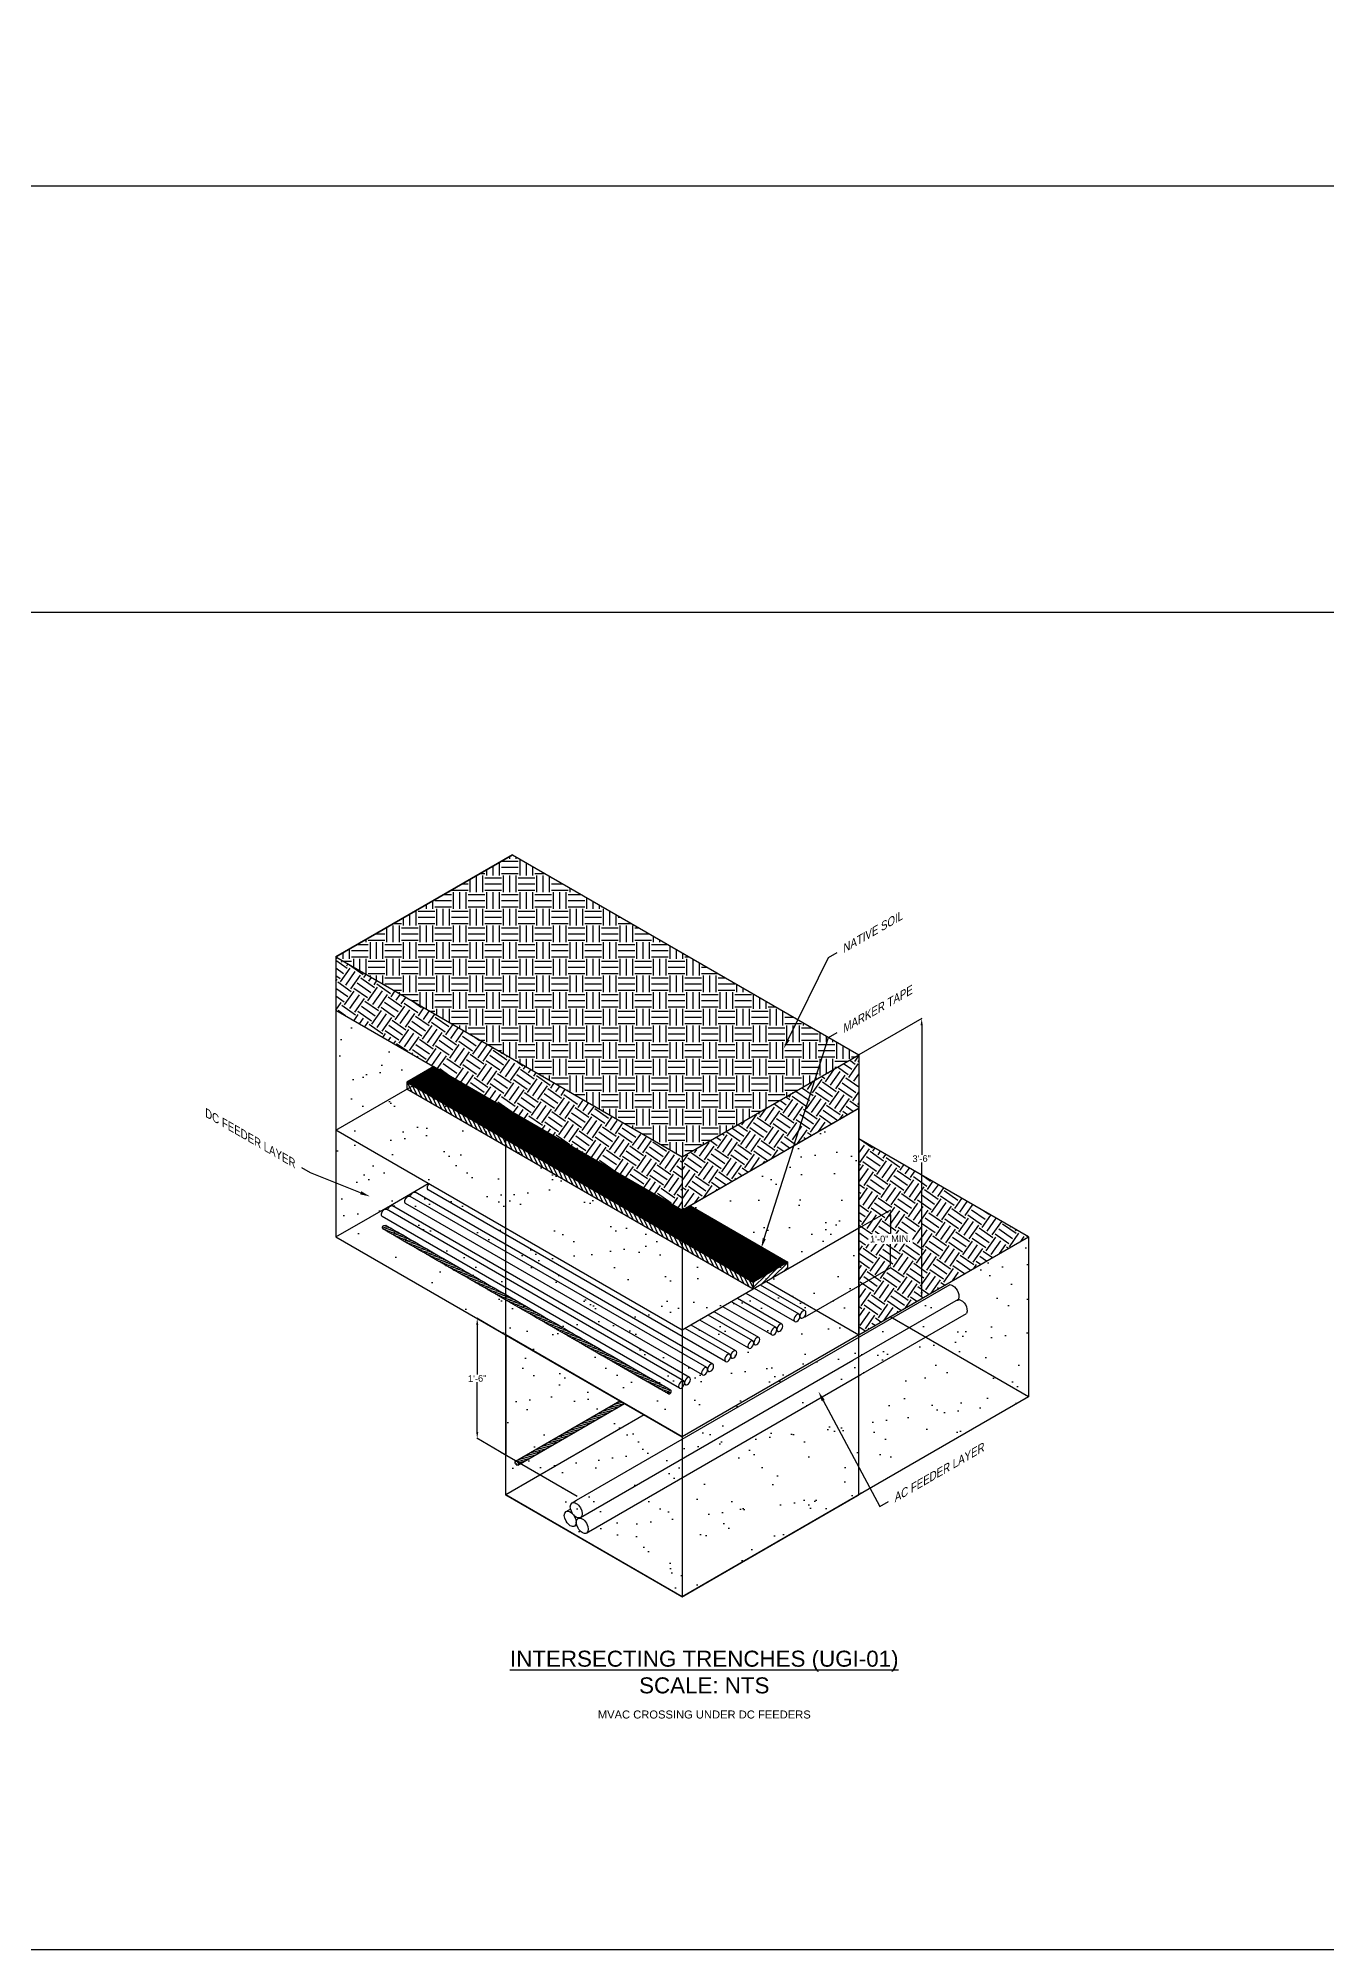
# Model space of a CAD drawing. Header units: feet. Extents: x -1012 to 2720, y -48 to 612.
# Drawn here: x 880 to 1073.4, y 66.3 to 353 of the extents above; entities that cross this region are included whole.
import ezdxf
from ezdxf import colors
from ezdxf.entities.mleader import LeaderData, LeaderLine
from ezdxf.math import Vec2, Vec3

# ---------------------------------------------------------------- set-up
doc = ezdxf.new("R2010")
doc.units = ezdxf.units.FT
doc.header["$MEASUREMENT"] = 0
for name, color, linetype in [('E-CABL-ACMV', 1, 'AC_CABLE'), ('E-CABL-HARN-CBHR', 2, 'Continuous'), ('E-CABL-UG2', 142, 'GROUND_WIRE_G2'), ('E-MRKR-TREN', 6, 'Continuous'), ('E-TREN', 3, 'Continuous'), ('E-TREN-HATCH', 254, 'Continuous'), ('G-ANNO-TEXT', 1, 'Continuous'), ('G-DIMS', 7, 'Continuous'), ('text', 1, 'Continuous')]:
    doc.layers.add(name, color=color, linetype=linetype)
doc.styles.add('NEI-A', font='arial.ttf')
doc.styles.get("Standard").update_dxf_attribs({"font": 'arial.ttf'})
doc.linetypes.add('AC_CABLE', pattern='A,1,-0.2,["AC",Standard,S=0.1,R=0,X=-0.1,Y=-0.05],-0.2', length=1.4)
doc.linetypes.add('GROUND_WIRE_G2', pattern='A,1,-0.2,["G2",Standard,S=0.1,R=0,X=-0.1,Y=-0.05],-0.2', length=1.4)
doc.dimstyles.new('NEI-A', dxfattribs={"dimtxt": 0.1, "dimasz": 0.125, "dimexe": 0.0625, "dimexo": 0.0625, "dimgap": 0.0625, "dimtad": 0, "dimtih": 1, "dimtoh": 1, "dimdec": 4, "dimzin": 3, "dimdsep": 46, "dimlunit": 4, "dimtxsty": 'NEI-A', "dimcen": 0, "dimadec": 0, "dimazin": 0, "dimtfac": 0.75, "dimtdec": 4, "dimtofl": 0, "dimtmove": 0, "dimatfit": 3, "dimfxl": 1, "dimfrac": 1, "dimtolj": 1, "dimtzin": 0, "dimarcsym": 0})
pattern_1 = [(55, (-6082890.4384, -2152382.2914), (-0.6139390198, 3.4818212016), [2.5, -2.5]), (55, (-6082891.2064, -2152381.7537), (-0.6139390198, 3.4818212016), [2.5, -2.5]), (55, (-6082891.9743, -2152381.216), (-0.6139390198, 3.4818212016), [2.5, -2.5]), (145, (-6082892.051, -2152380.7807), (-3.4818212016, -0.6139390198), [2.5, -2.5]), (145, (-6082891.5133, -2152380.0127), (-3.4818212016, -0.6139390198), [2.5, -2.5]), (145, (-6082890.9756, -2152379.2448), (-3.4818212016, -0.6139390198), [2.5, -2.5])]
pattern_2 = [(37.5, (-6082890.4384, -2152382.2914), (-0.2519734324, 7.707295076), [0, -6.08, 0, -6.8, 0, -6.5]), (7.5, (-6082890.438, -2152382.291), (7.079106821, 11.288584261), [0, -3.28, 0, -5.48, 0, -2.1]), (327.5, (-6082895.3584, -2152382.2914), (12.456567447, 0.022636214), [0, -2, 0, -7.2, 0, -9.4]), (317.5, (-6082895.358, -2152382.291), (12.024506418, 3.51070226), [0, -1, 0, -4.72, 0, -5.4])]

# ---------------------------------------------------------------- blocks, each defined once
blk = doc.blocks.new('*D53')
at = {"layer": 'Defpoints', "color": 0, "transparency": 16777216}
for p in [(950.2, 158.5), (945.91, 142.97), (950.2, 140.5)]:
    blk.add_point(p, dxfattribs=at)
at = {"layer": 'text', "color": 0, "lineweight": -2, "transparency": 16777216}
for p, q in [((950.13, 158.54), (945.85, 161.01)), ((945.91, 159.97), (945.91, 152.55)), ((945.91, 143.97), (945.91, 151.4)), ((950.13, 140.54), (945.85, 143.01))]:
    blk.add_line(p, q, dxfattribs=at)
at = {"layer": 'text', "color": 0, "transparency": 16777216}
for points in [[(945.75, 159.97), (946.08, 159.97), (945.91, 160.97)], [(945.75, 143.97), (946.08, 143.97), (945.91, 142.97)]]:
    blk.add_solid(points, dxfattribs=at)
at = {"layer": 'text', "color": 0, "transparency": 16777216, "insert": (945.91, 151.97), "char_height": 1, "attachment_point": 5, "rotation": 1, "style": 'NEI-A'}
blk.add_mtext('\\A1;1\'-6"', dxfattribs=at)
blk = doc.blocks.new('*D54')
at = {"layer": 'Defpoints', "color": 0, "transparency": 16777216}
for p in [(1007.91, 177.24), (1003.02, 174.42), (995.07, 161.17)]:
    blk.add_point(p, dxfattribs=at)
at = {"layer": 'text', "color": 0, "lineweight": -2, "transparency": 16777216}
for p, q in [((1003.08, 174.46), (1007.97, 177.28)), ((1007.91, 176.24), (1007.91, 173.48)), ((1007.91, 169.58), (1007.91, 172.34)), ((995.13, 161.21), (1007.97, 168.62))]:
    blk.add_line(p, q, dxfattribs=at)
at = {"layer": 'text', "color": 0, "transparency": 16777216}
for points in [[(1007.74, 176.24), (1008.07, 176.24), (1007.91, 177.24)], [(1007.74, 169.58), (1008.07, 169.58), (1007.91, 168.58)]]:
    blk.add_solid(points, dxfattribs=at)
at = {"layer": 'text', "color": 0, "transparency": 16777216, "insert": (1007.91, 172.91), "char_height": 1, "attachment_point": 5, "rotation": 1, "style": 'NEI-A', "bg_fill": 3, "box_fill_scale": 1.25, "bg_fill_color": 256, "bg_fill_true_color": 13158600, "bg_fill_transparency": 0}
blk.add_mtext('\\A1;1\'-0" MIN.', dxfattribs=at)
blk = doc.blocks.new('*D55')
at = {"layer": 'Defpoints', "color": 0, "transparency": 16777216}
for p in [(1003.16, 200.5), (1012.6, 163.95), (1003.16, 158.5)]:
    blk.add_point(p, dxfattribs=at)
at = {"layer": 'text', "color": 0, "lineweight": -2, "transparency": 16777216}
for p, q in [((1003.22, 200.54), (1012.66, 205.99)), ((1012.6, 204.95), (1012.6, 185.53)), ((1012.6, 164.95), (1012.6, 184.38)), ((1003.22, 158.54), (1012.66, 163.99))]:
    blk.add_line(p, q, dxfattribs=at)
at = {"layer": 'text', "color": 0, "transparency": 16777216}
for points in [[(1012.43, 204.95), (1012.76, 204.95), (1012.6, 205.95)], [(1012.43, 164.95), (1012.76, 164.95), (1012.6, 163.95)]]:
    blk.add_solid(points, dxfattribs=at)
at = {"layer": 'text', "color": 0, "transparency": 16777216, "insert": (1012.6, 184.95), "char_height": 1, "attachment_point": 5, "rotation": 1, "style": 'NEI-A'}
blk.add_mtext('\\A1;3\'-6"', dxfattribs=at)

msp = doc.modelspace()

# ---------------------------------------------------------------- hatches: boundary and pattern name
at = {"layer": 'E-CABL-UG2', "linetype": 'Continuous'}
h = msp.add_hatch(dxfattribs=at)
h.set_pattern_fill('ANSI31', color=256, scale=2, angle=150)
h.set_pattern_definition([(195, (-6083452.48603, -2152367.5386), (0.064704761276, -0.241481456572), [])])
edge = h.paths.add_edge_path()
edge.add_spline(control_points=[(950.19595, 164.5537), (940.19444, 170.33505), (932.28833, 174.9077)], knot_values=[4.141592654, 4.141592654, 4.141592654, 4.615716579, 4.615716579, 4.615716579], weights=[1, 1, 1], degree=2, periodic=0)
edge.add_spline(control_points=[(932.28833, 174.9077), (931.91478, 174.99061), (931.76968, 174.83511)], knot_values=[2.570796327, 2.570796327, 2.570796327, 4.141592654, 4.141592654, 4.141592654], weights=[1, 0.707106781, 1], degree=2, periodic=0)
edge.add_spline(control_points=[(931.76968, 174.83511), (931.60356, 174.63818), (931.79449, 174.38314)], knot_values=[1, 1, 1, 2.570796327, 2.570796327, 2.570796327], weights=[1, 0.707106781, 1], degree=2, periodic=0)
edge.add_spline(control_points=[(931.79449, 174.38314), (939.92456, 169.68882), (950.19595, 163.75556)], knot_values=[0.516798508, 0.516798508, 0.516798508, 1, 1, 1], weights=[1, 1, 1], degree=2, periodic=0)
edge.add_line((950.19595, 163.75556), (950.19595, 164.5537))
edge = h.paths.add_edge_path()
edge.add_spline(control_points=[(957.02819, 160.60463), (953.49788, 162.64504), (950.19595, 164.5537)], knot_values=[4.615716579, 4.615716579, 4.615716579, 4.772245034, 4.772245034, 4.772245034], weights=[1, 1, 1], degree=2, periodic=0)
edge.add_line((950.19595, 164.5537), (950.19595, 163.75556))
edge.add_spline(control_points=[(950.19595, 163.75556), (961.18145, 157.40981), (974.61637, 149.64688)], knot_values=[0.000003385, 0.000003385, 0.000003385, 0.516798508, 0.516798508, 0.516798508], weights=[1, 1, 1], degree=2, periodic=0)
edge.add_spline(control_points=[(974.61637, 149.64688), (974.61643, 149.64685), (974.61648, 149.64682)], knot_values=[0.000001323, 0.000001323, 0.000001323, 0.000003385, 0.000003385, 0.000003385], weights=[1, 1, 1], degree=2, periodic=0)
edge.add_ellipse((974.78836, 149.94437), major_axis=(-0.17181, -0.29759), ratio=0.577350269, start_angle=0, end_angle=359.97705, ccw=False)
edge.add_spline(control_points=[(974.96018, 150.24196), (965.35838, 155.79005), (957.02819, 160.60463)], knot_values=[4.772245034, 4.772245034, 4.772245034, 5.141592654, 5.141592654, 5.141592654], weights=[1, 1, 1], degree=2, periodic=0)
h = msp.add_hatch(dxfattribs=at)
h.set_pattern_fill('ANSI31', color=256, scale=2, angle=150)
h.set_pattern_definition([(195, (-6082798.22066, -2152442.58236), (0.064704761276, -0.241481456572), [])])
edge = h.paths.add_edge_path()
edge.add_ellipse((951.83434, 139.27535), major_axis=(0.17181, -0.29759), ratio=0.577350269, start_angle=0, end_angle=360)
edge.add_line((952.00616, 138.97776), (968.00941, 148.21724))
edge.add_line((968.00941, 148.21724), (967.32215, 148.61403))
edge.add_line((967.32215, 148.61403), (951.66253, 139.57294))
at = {"layer": 'E-MRKR-TREN', "linetype": 'Continuous'}
h = msp.add_hatch(dxfattribs=at)
h.set_pattern_fill('ANSI31', color=256)
h.set_pattern_definition([(45, (-6082890.43841, -2152395.73142), (-0.0883883476483, 0.0883883476483), [])])
h.paths.add_polyline_path([(939.38452, 198.74383), (935.35574, 196.41781), (977.35797, 172.16781), (982.55413, 175.16781), (977.89645, 177.8524), (976.67555, 177.21385)])
h.paths.add_polyline_path([(982.55413, 175.16781), (977.35797, 172.16781), (987.31727, 166.41781), (992.51342, 169.41781)])
at = {"layer": 'E-MRKR-TREN'}
h = msp.add_hatch(dxfattribs=at)
h.set_pattern_fill('ANSI31', color=256, scale=4, angle=70)
h.set_pattern_definition([(115, (-6082890.4384, -2152395.7314), (-0.45315389352, -0.21130913087), [])])
h.paths.add_polyline_path([(987.31727, 165.41781), (987.31727, 166.41781), (935.35574, 196.41781), (935.35574, 195.41781)])
h = msp.add_hatch(dxfattribs=at)
h.set_pattern_fill('ANSI31', color=256, scale=4)
h.set_pattern_definition([(45, (-6082890.4384, -2152395.7314), (-0.353553390593, 0.353553390593), [])])
h.paths.add_polyline_path([(987.31727, 166.41781), (987.31727, 165.41781), (992.51342, 168.41781), (992.51342, 169.41781)])
at = {"layer": 'E-TREN-HATCH', "linetype": 'Continuous'}
h = msp.add_hatch(dxfattribs=at)
h.set_pattern_fill('EARTH', color=256, scale=10)
h.set_pattern_definition([(0, (-6082890.4384, -2152382.2914), (2.5, 2.5), [2.5, -2.5]), (0, (-6082890.4384, -2152381.354), (2.5, 2.5), [2.5, -2.5]), (0, (-6082890.4384, -2152380.4164), (2.5, 2.5), [2.5, -2.5]), (90, (-6082890.126, -2152380.104), (-2.5, 2.5), [2.5, -2.5]), (90, (-6082889.1884, -2152380.104), (-2.5, 2.5), [2.5, -2.5]), (90, (-6082888.251, -2152380.104), (-2.5, 2.5), [2.5, -2.5])])
h.paths.add_polyline_path([(951.19361, 230.50185), (924.71402, 215.21385), (976.67555, 185.21385), (1003.15514, 200.50185)])
h = msp.add_hatch(dxfattribs=at)
h.set_pattern_fill('EARTH', color=256, scale=10, angle=55)
h.set_pattern_definition(pattern_1)
h.paths.add_polyline_path([(924.71402, 207.21385), (976.67555, 177.21385), (976.67555, 185.00185), (924.71402, 215.21385)])
h = msp.add_hatch(dxfattribs=at)
h.set_pattern_fill('AR-SAND', color=252, scale=4)
h.set_pattern_definition(pattern_2)
h.paths.add_polyline_path([(924.71402, 207.21385), (924.71402, 173.21385), (950.19595, 158.50185), (950.19595, 192.50185)])
h = msp.add_hatch(dxfattribs=at)
h.set_pattern_fill('AR-SAND', color=252, scale=4)
h.set_pattern_definition([(37.5, (-6082796.004, -2152442.5824), (-0.2519734324, 7.707295076), [0, -6.08, 0, -6.8, 0, -6.5]), (7.5, (-6082796.004, -2152442.582), (7.079106821, 11.288584261), [0, -3.28, 0, -5.48, 0, -2.1]), (327.5, (-6082800.924, -2152442.5824), (12.456567447, 0.022636214), [0, -2, 0, -7.2, 0, -9.4]), (317.5, (-6082800.924, -2152442.582), (12.024506418, 3.51070226), [0, -1, 0, -4.72, 0, -5.4])])
h.paths.add_polyline_path([(1003.15514, 192.50185), (976.67555, 176.90136), (950.19595, 192.50185), (950.19595, 134.50185), (976.67555, 119.21385), (1003.15514, 134.50185)])
h = msp.add_hatch(dxfattribs=at)
h.set_pattern_fill('EARTH', color=256, scale=10, angle=55)
h.set_pattern_definition(pattern_1)
h.paths.add_polyline_path([(1003.15514, 187.92585), (1003.15514, 158.50185), (1028.63707, 173.21385)])
h = msp.add_hatch(dxfattribs=at)
h.set_pattern_fill('AR-SAND', color=252, scale=4)
h.set_pattern_definition(pattern_2)
h.paths.add_polyline_path([(1028.63707, 173.21385), (1003.15514, 158.50185), (1003.15514, 134.50185), (1028.63707, 149.21385)])

# ---------------------------------------------------------------- linework, layer by layer
msp.add_lwpolyline([(55.93092, 531.41527), (1296.88162, 531.41527), (1296.88162, 330.78668), (55.93092, 330.78668)], close=True)
at = {"layer": 'E-CABL-ACMV', "linetype": 'Continuous', "flags": 128}
for points in [[(1016.88235, 166.07094, -0.396007175), (1018.10899, 163.84889, -5.909863312)], [(1018.10899, 163.84889, -0.428035875), (1019.34033, 161.71614, -5.909863312)]]:
    msp.add_lwpolyline(points, format="xyb", dxfattribs=at)
for points in [[(992.53662, 152.01493), (1001.03109, 156.91921)], [(961.40953, 131.11344), (1002.25773, 154.69716)], [(962.62671, 128.97252), (1003.47491, 152.55624)], [(976.68537, 142.8632), (992.53662, 152.01493)], [(960.83411, 133.71147), (976.68537, 142.8632)], [(959.24266, 132.02099), (959.93711, 132.42193)], [(960.13965, 133.31053), (960.83411, 133.71147)], [(960.51253, 129.8239), (960.8323, 130.00852)], [(961.03706, 130.98499), (961.15717, 131.05433)], [(962.30694, 128.7879), (962.62671, 128.97252)]]:
    msp.add_lwpolyline(points, dxfattribs=at)
at = {"layer": 'E-CABL-ACMV', "linetype": 'Continuous'}
for centre in [(959.87812, 130.92275), (960.77511, 132.21229), (961.67252, 129.88675)]:
    msp.add_ellipse(centre, major_axis=(0.63442, -1.09884), ratio=0.577350269, dxfattribs=at)
at = {"layer": 'E-CABL-HARN-CBHR', "linetype": 'Continuous', "flags": 128}
for points in [[(977.78433, 152.12341), (933.1996, 177.86442)], [(979.71681, 152.50657), (935.16979, 178.22581)], [(980.35123, 153.60541), (935.87203, 179.28549)], [(981.24843, 154.12341), (936.60908, 179.89484)], [(983.18091, 154.50657), (938.54117, 180.27934)], [(976.25271, 150.50657), (931.65841, 176.25311)], [(976.88713, 151.60541), (932.29278, 177.35197)], [(990.74354, 159.60541), (984.04865, 163.47071)], [(991.64074, 160.12341), (984.94585, 163.98871)], [(993.57322, 160.50657), (986.24392, 164.73815)], [(986.64502, 156.50657), (979.31571, 160.73815)], [(987.27943, 157.60541), (980.58455, 161.47071)], [(988.17664, 158.12341), (981.48175, 161.98871)], [(990.10912, 158.50657), (982.77981, 162.73815)], [(983.81533, 155.60541), (977.12045, 159.47071)], [(984.71253, 156.12341), (978.01765, 159.98871)], [(991.00632, 159.02457), (990.84644, 159.11688)], [(984.07812, 155.02457), (983.91823, 155.11688)], [(987.54222, 157.02457), (987.38233, 157.11688)], [(980.61401, 153.02457), (980.45413, 153.11688)], [(977.14991, 151.02457), (976.99003, 151.11688)]]:
    msp.add_lwpolyline(points, dxfattribs=at)
at = {"layer": 'E-CABL-HARN-CBHR', "linetype": 'Continuous', "extrusion": (0, 0, -1)}
for centre, start_param, end_param in [((938.8795, 180.81482), 6.283185307, 8.159835503), ((932.8824, 177.315), 7.426903089, 9.424806316), ((935.5079, 178.76146), 6.283185307, 9.424806316), ((936.29187, 179.34542), 7.426903089, 9.424806316), ((931.97561, 176.80253), 6.283185307, 9.424806316)]:
    msp.add_ellipse(centre, major_axis=(-0.31721, -0.54942), ratio=0.577350269, start_param=start_param, end_param=end_param, dxfattribs=at)
for centre in [(986.96222, 157.05599), (987.85943, 157.57399), (990.42633, 159.05599), (991.32353, 159.57399), (983.49812, 155.05599), (984.39533, 155.57399), (977.46712, 151.57399), (980.03402, 153.05599), (980.93122, 153.57399), (976.56992, 151.05599)]:
    msp.add_ellipse(centre, major_axis=(-0.31721, -0.54942), ratio=0.577350269, dxfattribs=at)
at = {"layer": 'E-CABL-UG2', "linetype": 'Continuous', "flags": 128}
for points in [[(951.66253, 139.57294), (967.32215, 148.61403)], [(952.00616, 138.97776), (968.00941, 148.21724)]]:
    msp.add_lwpolyline(points, dxfattribs=at)
at = {"layer": 'E-CABL-UG2', "linetype": 'Continuous', "extrusion": (0, 0, -1)}
msp.add_ellipse((974.78836, 149.94437), major_axis=(-0.17181, -0.29759), ratio=0.577350269, dxfattribs=at)
at = {"layer": 'E-CABL-UG2', "linetype": 'Continuous'}
msp.add_ellipse((951.83434, 139.27535), major_axis=(0.17181, -0.29759), ratio=0.577350269, dxfattribs=at)
msp.add_rational_spline([(974.61655, 149.64678), (948.6199, 164.66809), (931.79449, 174.38314), (931.60356, 174.63818), (931.76968, 174.83511), (931.91478, 174.99061), (932.28833, 174.9077), (948.96353, 165.26327), (974.96018, 150.24196)], [1, 1, 1, 0.707106781187, 1, 0.707106781187, 1, 1, 1], degree=2, knots=[0, 0, 0, 1, 1, 2.570796327, 2.570796327, 4.141592654, 4.141592654, 5.141592654, 5.141592654, 5.141592654], dxfattribs=at)
at = {"layer": 'E-MRKR-TREN', "linetype": 'Continuous', "flags": 128}
for points in [[(939.38452, 198.74383), (935.35574, 196.41781), (935.35574, 195.41781)], [(939.38452, 198.74383), (976.68783, 177.16204), (977.89645, 177.8524), (992.51342, 169.41781)], [(935.35574, 196.41781), (987.31727, 166.41781)], [(935.35574, 195.41781), (987.31727, 165.41781)]]:
    msp.add_lwpolyline(points, dxfattribs=at)
msp.add_lwpolyline([(987.31727, 166.41781), (987.31727, 165.41781), (992.51342, 168.41781), (992.51342, 169.41781)], close=True, dxfattribs=at)
at = {"layer": 'E-TREN', "color": 252, "linetype": 'Continuous'}
for points in [[(924.71402, 215.21385), (951.19361, 230.50185)], [(951.19361, 230.50185), (924.71402, 215.21385)], [(951.19361, 230.50185), (1003.15514, 200.50185)], [(924.71402, 215.21385), (976.67555, 185.21385)], [(924.71402, 215.21385), (924.71402, 173.21385)], [(924.71402, 207.21385), (976.67555, 177.21385)], [(924.71402, 189.21385), (940.30248, 198.21385)], [(976.67555, 185.21385), (1003.15514, 200.50185)], [(1003.15514, 200.50185), (1003.15514, 158.50185)], [(976.67555, 177.21385), (1003.15514, 192.50185)], [(976.67555, 159.21385), (924.71402, 189.21385)], [(1028.63707, 173.21385), (1003.15514, 187.92585)], [(976.67555, 185.21385), (976.67555, 159.21385)], [(932.88027, 177.92863), (938.57054, 181.22165)], [(929.84932, 176.17871), (932.88027, 177.92863)], [(924.71402, 173.21385), (929.84932, 176.17871)], [(924.71402, 173.21385), (976.67555, 143.21385)], [(1003.15514, 158.50185), (1028.63707, 173.21385), (1028.63707, 149.21385)], [(989.29873, 166.50185), (1003.15514, 158.50185)], [(1028.63707, 149.21385), (1007.85246, 161.21385)], [(950.19595, 158.50185), (950.19595, 140.50185)], [(976.67555, 143.21385), (950.19595, 158.50185)], [(1003.15514, 158.50185), (976.67555, 143.21385)], [(1028.63707, 149.21385), (976.67555, 119.21385)], [(970.98056, 146.50185), (950.19595, 134.50185)], [(976.67555, 143.21385), (976.67555, 119.21385)], [(976.67555, 119.21385), (950.19595, 134.50185)]]:
    msp.add_lwpolyline(points, dxfattribs=at)
at = {"layer": 'E-TREN', "color": 252, "linetype": 'Continuous', "const_width": 0.2}
for points in [[(950.19595, 192.50185), (950.19595, 134.50185), (976.67555, 119.21385), (1003.15514, 134.50185), (1003.15514, 192.50185)], [(950.19595, 192.50185), (976.67555, 177.21385)], [(1003.15514, 192.50185), (976.67555, 177.21385)], [(976.67555, 119.21385), (976.67555, 177.21385)]]:
    msp.add_lwpolyline(points, dxfattribs=at)
at = {"layer": 'G-DIMS', "flags": 128}
msp.add_lwpolyline([(949.3865, 140.96918), (960.91662, 134.31227)], dxfattribs=at)

# ---------------------------------------------------------------- texts
at = {"layer": 'G-ANNO-TEXT', "attachment_point": 5, "style": 'NEI-A'}
for s, width, insert, char_height in [('{\\LINTERSECTING TRENCHES (UGI-01)\\P\\l\\C7;SCALE: NTS}', 77.1827967, (979.98101, 107.93056), 2.4), ('MVAC CROSSING UNDER DC FEEDERS ', 35.963125, (979.98101, 101.56927), 1.2)]:
    msp.add_mtext_dynamic_manual_height_columns(s, width=width, gutter_width=6.5625, heights=[0], dxfattribs=dict(at, insert=insert, char_height=char_height))

# ---------------------------------------------------------------- dimensions: what is measured, and where the dimension line sits
at = {"layer": 'text'}
dim = msp.add_linear_dim(base=(945.9133, 142.97443), p1=(950.19595, 158.50185), p2=(950.19595, 140.50185), angle=90, dimstyle='NEI-A', override={"dimtxt": 1, "dimasz": 1}, dxfattribs=at)
dim.commit()
dim.dimension.update_dxf_attribs({"geometry": '*D53', "text_midpoint": (945.9133, 151.97443), "text_rotation": 1})

# ---------------------------------------------------------------- leaders
ml = msp.add_multileader_mtext('Standard', dxfattribs=at)
ml.set_content('{\\Q30;NATIVE SOIL}', color=256, style='NEI-A')
ml.set_leader_properties()
ml.build(insert=Vec2(0, 0))
ml.multileader.update_dxf_attribs({"dogleg_length": 0.125, "arrow_head_size": 1.5, "scale": 12})
ctx = ml.context
ctx.base_point, ctx.scale, ctx.char_height, ctx.arrow_head_size, ctx.landing_gap_size, ctx.plane_origin, ctx.plane_x_axis, ctx.plane_y_axis = Vec3(999.91023, 215.86044), 12, 1.2, 1.5, 0.75, Vec3(999.11471, 188.23442), Vec3(0.866025404, 0.5), Vec3(-0.5, 0.866025404)
notes = []
notes.append((ctx, [(0, (1, 1, 0), (998.6112, 215.11044), (0.866025404, 0.5), 1.5, [(0, [(991.90658, 201.44765)], 0, [])])]))
ctx.mtext.insert, ctx.mtext.text_direction, ctx.mtext.rotation, ctx.mtext.width, ctx.mtext.flow_direction = Vec3(1000.25464, 216.76391), Vec3(0.866025404, 0.5), 0.523598776, 14.0987284, 5
for ctx, leaders in notes:
    for number, flags, end, landing, length, lines in leaders:
        leader = LeaderData()
        leader.index, (leader.has_last_leader_line, leader.has_dogleg_vector, leader.attachment_direction) = number, flags
        leader.last_leader_point, leader.dogleg_vector, leader.dogleg_length = Vec3(end), Vec3(landing), length
        for number, points, colour, breaks in lines:
            line = LeaderLine()
            line.index, line.vertices, line.color, line.breaks = number, Vec3.list(points), colors.encode_raw_color(colour), breaks
            leader.lines.append(line)
        ctx.leaders.append(leader)

# ---------------------------------------------------------------- next in the draw order: dimensions: what is measured, and where the dimension line sits
dim = msp.add_linear_dim(base=(1007.90598, 177.24475), p1=(995.07241, 161.17183), p2=(1003.02018, 174.42393), angle=90, text='1\'-0" MIN.', dimstyle='NEI-A', override={"dimtxt": 1, "dimasz": 1, "dimtfill": 1}, dxfattribs=at)
dim.commit()
dim.dimension.update_dxf_attribs({"geometry": '*D54', "text_midpoint": (1007.90598, 172.91121), "dimtype": 160, "text_rotation": 1})

# ---------------------------------------------------------------- next in the draw order: hatches: boundary and pattern name
at = {"layer": 'E-TREN-HATCH', "linetype": 'Continuous'}
h = msp.add_hatch(dxfattribs=at)
h.set_pattern_fill('EARTH', color=256, scale=10, angle=55)
h.set_pattern_definition([(55, (-6082850.459, -2152435.3734), (-0.6139390198, 3.4818212016), [2.5, -2.5]), (55, (-6082851.2269, -2152434.8357), (-0.6139390198, 3.4818212016), [2.5, -2.5]), (55, (-6082851.9948, -2152434.298), (-0.6139390198, 3.4818212016), [2.5, -2.5]), (145, (-6082852.0716, -2152433.8627), (-3.4818212016, -0.6139390198), [2.5, -2.5]), (145, (-6082851.5338, -2152433.0947), (-3.4818212016, -0.6139390198), [2.5, -2.5]), (145, (-6082850.996, -2152432.3268), (-3.4818212016, -0.6139390198), [2.5, -2.5])])
h.paths.add_polyline_path([(1003.15514, 200.50185), (982.55413, 188.60785), (976.67555, 185.00185), (976.67555, 177.21385), (1003.15514, 192.50185)])

# ---------------------------------------------------------------- next in the draw order: linework, layer by layer
msp.add_lwpolyline([(55.93092, 266.91993), (1296.88162, 266.91993), (1296.88162, 66.29135), (55.93092, 66.29135)], close=True)
at = {"layer": 'E-CABL-ACMV', "linetype": 'Continuous', "flags": 128}
for points in [[(1001.03109, 156.91921), (1016.88235, 166.07094)], [(1002.25773, 154.69716), (1018.10899, 163.84889)], [(1003.47491, 152.55624), (1019.32616, 161.70797)]]:
    msp.add_lwpolyline(points, dxfattribs=at)
at = {"layer": 'E-CABL-HARN-CBHR', "linetype": 'Continuous', "flags": 128}
for points in [[(994.20764, 161.60541), (987.51275, 165.47071)], [(995.10484, 162.12341), (988.40995, 165.98871)], [(994.47042, 161.02457), (994.31054, 161.11688)]]:
    msp.add_lwpolyline(points, dxfattribs=at)
at = {"layer": 'E-CABL-HARN-CBHR', "linetype": 'Continuous', "extrusion": (0, 0, -1)}
for centre in [(993.89043, 161.05599), (994.78763, 161.57399)]:
    msp.add_ellipse(centre, major_axis=(-0.31721, -0.54942), ratio=0.577350269, dxfattribs=at)
at = {"layer": 'E-TREN', "color": 252, "linetype": 'Continuous'}
msp.add_lwpolyline([(1003.15514, 174.50185), (976.67555, 159.21385)], dxfattribs=at)

# ---------------------------------------------------------------- next in the draw order: dimensions: what is measured, and where the dimension line sits
at = {"layer": 'text'}
dim = msp.add_linear_dim(base=(1012.59693, 163.95307), p1=(1003.15514, 200.50185), p2=(1003.15514, 158.50185), angle=90, dimstyle='NEI-A', override={"dimtxt": 1, "dimasz": 1}, dxfattribs=at)
dim.commit()
dim.dimension.update_dxf_attribs({"geometry": '*D55', "text_midpoint": (1012.59693, 184.95307), "text_rotation": 1})

# ---------------------------------------------------------------- next in the draw order: leaders
ml = msp.add_multileader_mtext('Standard', dxfattribs=at)
ml.set_content('{\\Q30;MARKER TAPE}', color=256, style='NEI-A')
ml.set_leader_properties()
ml.build(insert=Vec2(0, 0))
ml.multileader.update_dxf_attribs({"dogleg_length": 0.125, "arrow_head_size": 1.5, "scale": 12})
ctx = ml.context
ctx.base_point, ctx.scale, ctx.char_height, ctx.arrow_head_size, ctx.landing_gap_size, ctx.plane_origin, ctx.plane_x_axis, ctx.plane_y_axis = Vec3(999.91023, 203.87529), 12, 1.2, 1.5, 0.75, Vec3(993.36593, 195.41679), Vec3(0.866025404, 0.5), Vec3(-0.5, 0.866025404)
notes = []
notes.append((ctx, [(0, (1, 1, 0), (998.6112, 203.12529), (0.866025404, 0.5), 1.5, [(0, [(988.52794, 171.52384)], 0, [])])]))
ctx.mtext.insert, ctx.mtext.text_direction, ctx.mtext.rotation, ctx.mtext.width, ctx.mtext.flow_direction = Vec3(1000.25955, 204.77026), Vec3(0.866025404, 0.5), 0.523598776, 23.793066, 5
ml = msp.add_multileader_mtext('Standard', dxfattribs=at)
ml.set_content('{\\Q30;AC FEEDER LAYER}', color=256, style='NEI-A')
ml.set_leader_properties()
ml.build(insert=Vec2(0, 0))
ml.multileader.update_dxf_attribs({"dogleg_length": 0.125, "arrow_head_size": 1.5, "scale": 12})
ctx = ml.context
ctx.base_point, ctx.scale, ctx.char_height, ctx.arrow_head_size, ctx.landing_gap_size, ctx.plane_origin, ctx.plane_x_axis, ctx.plane_y_axis = Vec3(1007.60613, 133.50422), 12, 1.2, 1.5, 0.75, Vec3(1001.38492, 124.77277), Vec3(0.866025404, 0.5), Vec3(-0.5, 0.866025404)
notes.append((ctx, [(0, (1, 1, 0), (1006.3071, 132.75422), (0.866025404, 0.5), 1.5, [(0, [(997.11379, 150.01575)], 0, [])])]))
ctx.mtext.insert, ctx.mtext.text_direction, ctx.mtext.rotation, ctx.mtext.width, ctx.mtext.flow_direction = Vec3(1007.95565, 134.39883), Vec3(0.866025404, 0.5), 0.523598776, 15.1487284, 5
ml = msp.add_multileader_mtext('Standard', dxfattribs=at)
ml.set_content('{\\Q-30;DC FEEDER LAYER}', color=256, style='NEI-A')
ml.set_leader_properties()
ml.build(insert=Vec2(0, 0))
ml.multileader.update_dxf_attribs({"dogleg_length": 0.125, "arrow_head_size": 1.5, "scale": 12})
ctx = ml.context
ctx.base_point, ctx.scale, ctx.char_height, ctx.arrow_head_size, ctx.landing_gap_size, ctx.plane_origin, ctx.plane_x_axis, ctx.plane_y_axis = Vec3(904.73616, 192.14025), 12, 1.2, 1.5, 0.75, Vec3(960.42159, 149.7986), Vec3(0.866025404, -0.5), Vec3(0.5, 0.866025404)
notes.append((ctx, [(1, (1, 1, 0), (920.87927, 182.82002), (-0.866025404, 0.5), 1.5, [(0, [(929.81643, 179.27034)], 0, [])])]))
ctx.mtext.insert, ctx.mtext.text_direction, ctx.mtext.rotation, ctx.mtext.width, ctx.mtext.flow_direction = Vec3(905.69079, 192.29373), Vec3(0.866025404, -0.5), 5.759586532, 15.863125, 5
for ctx, leaders in notes:
    for number, flags, end, landing, length, lines in leaders:
        leader = LeaderData()
        leader.index, (leader.has_last_leader_line, leader.has_dogleg_vector, leader.attachment_direction) = number, flags
        leader.last_leader_point, leader.dogleg_vector, leader.dogleg_length = Vec3(end), Vec3(landing), length
        for number, points, colour, breaks in lines:
            line = LeaderLine()
            line.index, line.vertices, line.color, line.breaks = number, Vec3.list(points), colors.encode_raw_color(colour), breaks
            leader.lines.append(line)
        ctx.leaders.append(leader)

doc.saveas('drawing.dxf')
